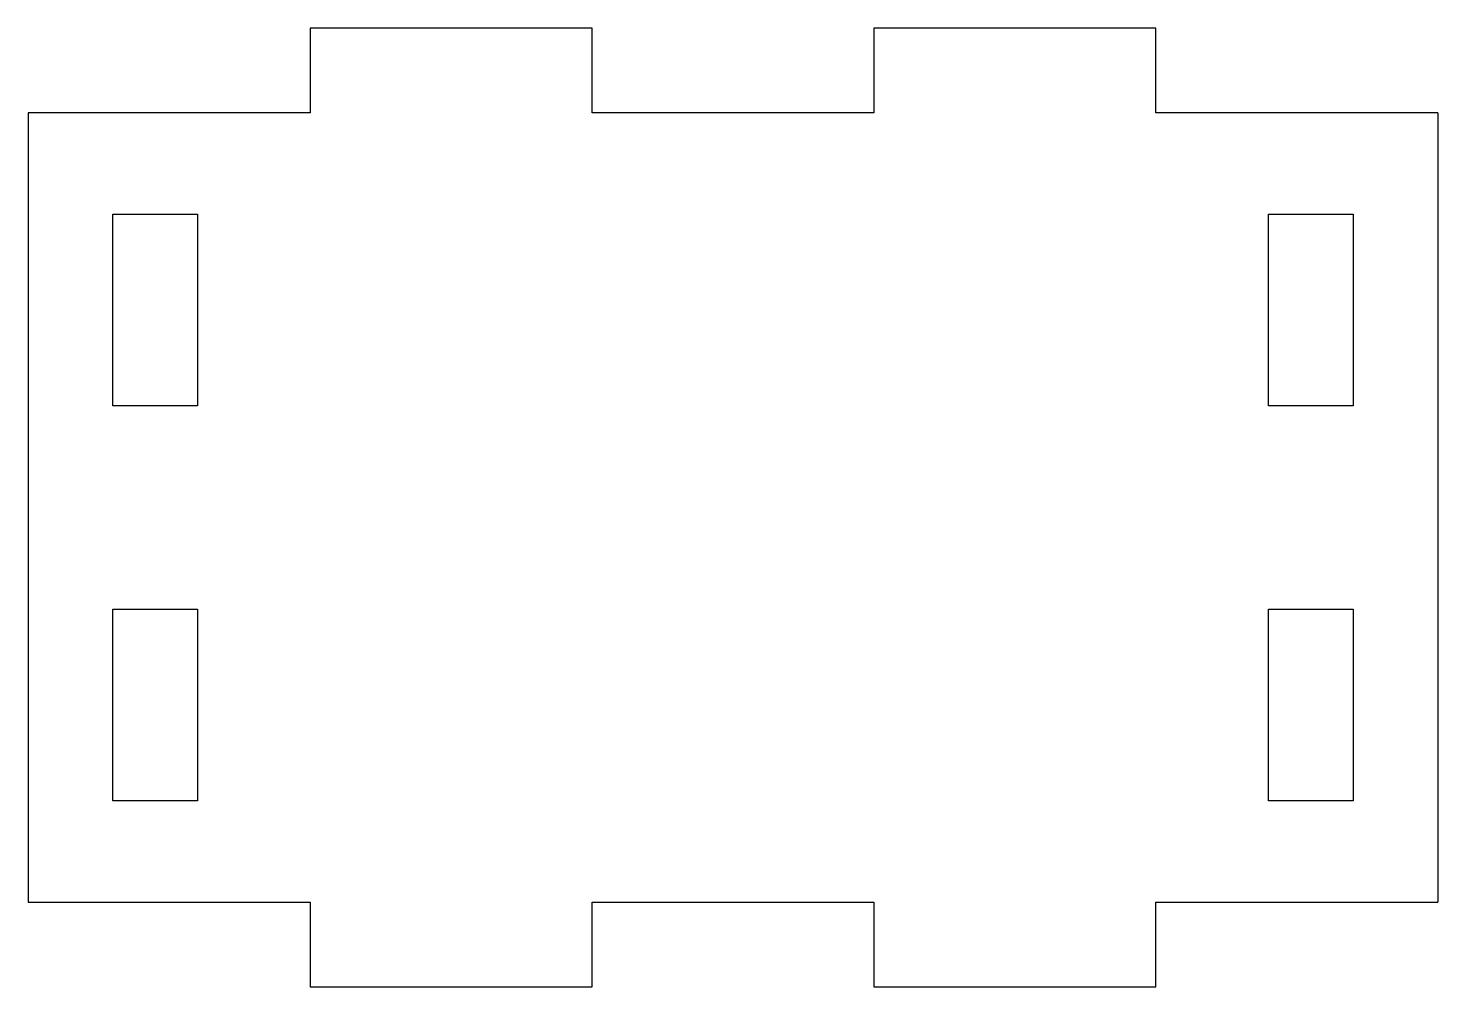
# Model space of a CAD drawing. Extents: x 0 to 50, y 23 to 57.
import ezdxf

# ---------------------------------------------------------------- set-up
doc = ezdxf.new("R2010")
doc.units = 0
doc.layers.get('0').update_dxf_attribs({"linetype": 'continuous'})

# ---------------------------------------------------------------- blocks, each defined once
blk = doc.blocks.new('PAD001')
at = {"color": 0}
for p, q in [((20, 57), (10, 57)), ((10, 57), (10, 54)), ((20, 54), (20, 57)), ((40, 57), (30, 57)), ((30, 57), (30, 54)), ((40, 54), (40, 57)), ((10, 54), (0, 54)), ((0, 54), (0, 26)), ((30, 54), (20, 54)), ((50, 54), (40, 54)), ((50, 54), (50, 26)), ((3, 50.4), (6, 50.4)), ((3, 43.6), (3, 50.4)), ((6, 50.4), (6, 43.6)), ((44, 50.4), (47, 50.4)), ((44, 43.6), (44, 50.4)), ((47, 50.4), (47, 43.6)), ((6, 43.6), (3, 43.6)), ((47, 43.6), (44, 43.6)), ((3, 36.4), (6, 36.4)), ((3, 29.6), (3, 36.4)), ((6, 36.4), (6, 29.6)), ((44, 36.4), (47, 36.4)), ((44, 29.6), (44, 36.4)), ((47, 36.4), (47, 29.6)), ((6, 29.6), (3, 29.6)), ((47, 29.6), (44, 29.6)), ((0, 26), (10, 26)), ((10, 26), (10, 23)), ((20, 23), (20, 26)), ((20, 26), (30, 26)), ((30, 26), (30, 23)), ((40, 23), (40, 26)), ((40, 26), (50, 26)), ((10, 23), (20, 23)), ((30, 23), (40, 23))]:
    blk.add_line(p, q, dxfattribs=at)

msp = doc.modelspace()

# ---------------------------------------------------------------- block references
at = {"color": 0}
msp.add_blockref('PAD001', (0, 0), dxfattribs=at)

doc.saveas('drawing.dxf')
